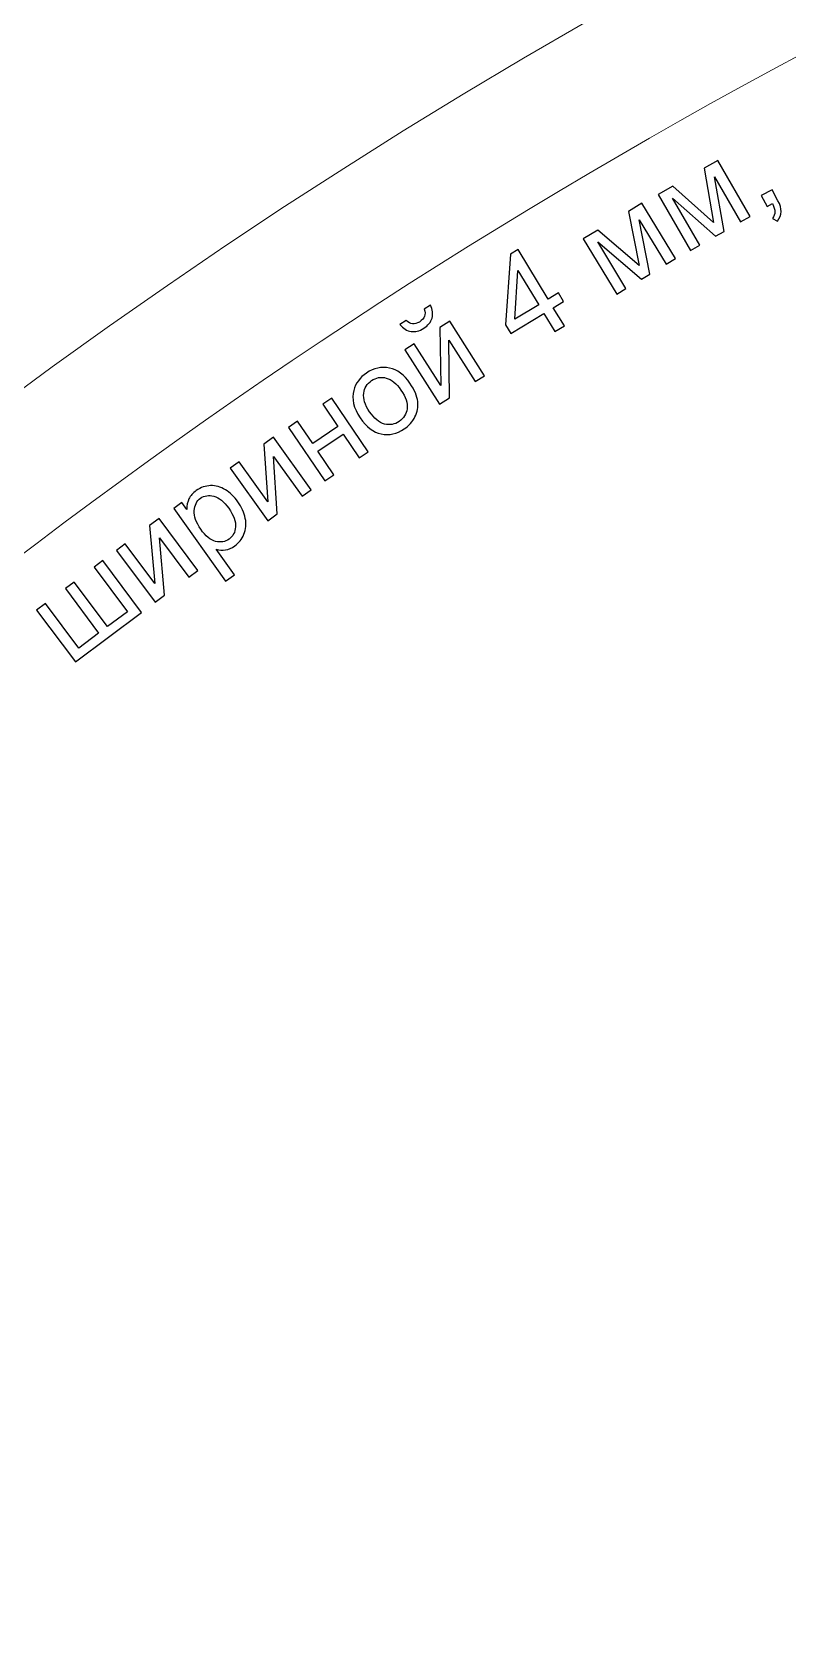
# Model space of a CAD drawing. Header units: millimetres. Extents: x -998 to 1016, y -1915 to 1914.
# Drawn here: x -41.9 to 9.5, y -408.1 to -299.3 of the extents above; entities that cross this region are included whole.
import ezdxf

# ---------------------------------------------------------------- set-up
doc = ezdxf.new("R2010")
doc.units = ezdxf.units.MM
doc.header["$MEASUREMENT"] = 0
doc.layers.add('layer 1', color=7, linetype='Continuous')

msp = doc.modelspace()

# ---------------------------------------------------------------- linework, layer by layer
at = {"layer": 'layer 1', "color": 2, "lineweight": 20}
msp.add_open_spline([(541.0289, -845.7791), (506.0139, -906.4269), (457.5044, -954.4159), (401.4943, -988.1859), (401.4943, -988.1859), (401.4943, -988.1859), (325.5827, -856.7031), (325.5827, -856.7031), (325.5827, -856.7031), (326.5393, -856.1508), (326.8671, -854.9277), (326.3148, -853.9711), (326.3148, -853.9711), (325.7625, -853.0144), (324.5393, -852.6867), (323.5827, -853.239), (323.5827, -853.239), (323.5827, -853.239), (323.5764, -853.2428), (323.5764, -853.2428), (323.5764, -853.2428), (323.5764, -853.2428), (309.7328, -861.2354), (309.7328, -861.2354), (309.7328, -861.2354), (309.7328, -861.2354), (309.7263, -861.239), (309.7263, -861.239), (309.7263, -861.239), (308.7697, -861.7913), (308.442, -863.0144), (308.9943, -863.9711), (308.9943, -863.9711), (309.5466, -864.9277), (310.7697, -865.2554), (311.7263, -864.7031), (311.7263, -864.7031), (311.7263, -864.7031), (387.6385, -996.1869), (387.6385, -996.1869), (387.6385, -996.1869), (269.0758, -1061.3496), (120.3368, -1064.7725), (-5.3812, -992.1892), (-5.3812, -992.1892), (-131.1347, -919.5854), (-202.5449, -789.009), (-205.3544, -653.7085), (-205.3544, -653.7085), (-205.3544, -653.7085), (-53.6041, -653.7085), (-53.6041, -653.7085), (-53.6041, -653.7085), (-53.6041, -654.8131), (-52.7087, -655.7085), (-51.6041, -655.7085), (-51.6041, -655.7085), (-50.4995, -655.7085), (-49.6041, -654.8131), (-49.6041, -653.7085), (-49.6041, -653.7085), (-49.6041, -653.7085), (-49.6042, -653.7011), (-49.6042, -653.7011), (-49.6042, -653.7011), (-49.6042, -653.7011), (-49.6042, -637.7159), (-49.6042, -637.7159), (-49.6042, -637.7159), (-49.6042, -637.7159), (-49.6041, -637.7085), (-49.6041, -637.7085), (-49.6041, -637.7085), (-49.6041, -636.6039), (-50.4995, -635.7085), (-51.6041, -635.7085), (-51.6041, -635.7085), (-52.7087, -635.7085), (-53.6041, -636.6039), (-53.6041, -637.7085), (-53.6041, -637.7085), (-53.6041, -637.7085), (-205.3504, -637.7085), (-205.3504, -637.7085), (-205.3504, -637.7085), (-204.0909, -572.3548), (-186.7861, -506.3915), (-151.7915, -445.779), (-151.7915, -445.779), (-42.6719, -256.7784), (197.391, -190.54), (387.64, -295.4566), (387.64, -295.4566), (387.64, -295.4566), (311.7265, -426.9426), (311.7265, -426.9426), (311.7265, -426.9426), (310.7699, -426.3903), (309.5467, -426.7181), (308.9944, -427.6747), (308.9944, -427.6747), (308.4421, -428.6314), (308.7699, -429.8544), (309.7265, -430.4067), (309.7265, -430.4067), (309.7265, -430.4067), (309.733, -430.4104), (309.733, -430.4104), (309.733, -430.4104), (309.733, -430.4104), (323.5766, -438.403), (323.5766, -438.403), (323.5766, -438.403), (323.5766, -438.403), (323.5829, -438.4067), (323.5829, -438.4067), (323.5829, -438.4067), (324.5396, -438.9591), (325.7626, -438.6313), (326.3149, -437.6747), (326.3149, -437.6747), (326.8672, -436.7181), (326.5395, -435.495), (325.5829, -434.9426), (325.5829, -434.9426), (325.5829, -434.9426), (401.4964, -303.4566), (401.4964, -303.4566), (401.4964, -303.4566), (587.4812, -415.7587), (650.1484, -656.7784), (541.0289, -845.7791)], degree=3, knots=[0, 0, 0, 0, 0.02941176, 0.02941176, 0.02941176, 0.02941176, 0.05882353, 0.05882353, 0.05882353, 0.05882353, 0.08823529, 0.08823529, 0.08823529, 0.08823529, 0.11764706, 0.11764706, 0.11764706, 0.11764706, 0.14705882, 0.14705882, 0.14705882, 0.14705882, 0.17647059, 0.17647059, 0.17647059, 0.17647059, 0.20588235, 0.20588235, 0.20588235, 0.20588235, 0.23529412, 0.23529412, 0.23529412, 0.23529412, 0.26470588, 0.26470588, 0.26470588, 0.26470588, 0.29411765, 0.29411765, 0.29411765, 0.29411765, 0.32352941, 0.32352941, 0.32352941, 0.32352941, 0.35294118, 0.35294118, 0.35294118, 0.35294118, 0.38235294, 0.38235294, 0.38235294, 0.38235294, 0.41176471, 0.41176471, 0.41176471, 0.41176471, 0.44117647, 0.44117647, 0.44117647, 0.44117647, 0.47058824, 0.47058824, 0.47058824, 0.47058824, 0.5, 0.5, 0.5, 0.5, 0.52941176, 0.52941176, 0.52941176, 0.52941176, 0.55882353, 0.55882353, 0.55882353, 0.55882353, 0.58823529, 0.58823529, 0.58823529, 0.58823529, 0.61764706, 0.61764706, 0.61764706, 0.61764706, 0.64705882, 0.64705882, 0.64705882, 0.64705882, 0.67647059, 0.67647059, 0.67647059, 0.67647059, 0.70588235, 0.70588235, 0.70588235, 0.70588235, 0.73529412, 0.73529412, 0.73529412, 0.73529412, 0.76470588, 0.76470588, 0.76470588, 0.76470588, 0.79411765, 0.79411765, 0.79411765, 0.79411765, 0.82352941, 0.82352941, 0.82352941, 0.82352941, 0.85294118, 0.85294118, 0.85294118, 0.85294118, 0.88235294, 0.88235294, 0.88235294, 0.88235294, 0.91176471, 0.91176471, 0.91176471, 0.91176471, 0.94117647, 0.94117647, 0.94117647, 0.94117647, 1, 1, 1, 1], dxfattribs=at)
at = {"layer": 'layer 1', "color": 250, "lineweight": 20}
msp.add_open_spline([(398.6881, -312.1391), (398.6881, -312.1391), (375.2033, -298.9976), (375.2033, -298.9976), (375.2033, -298.9976), (332.7998, -276.8805), (286.8235, -262.6925), (239.2336, -257.25), (239.2336, -257.25), (190.3815, -251.6633), (140.8007, -255.4058), (93.3137, -268.1412), (93.3137, -268.1412), (-7.1447, -295.0828), (-91.9851, -360.1912), (-143.9973, -450.279), (-143.9973, -450.279), (-170.3624, -495.9447), (-196.2282, -577.4173), (-192.2187, -635.9798), (-192.2187, -635.9798), (-191.8015, -642.074), (-191.8753, -650.2772), (-191.8737, -656.0236)], degree=3, knots=[0, 0, 0, 0, 0.14285714, 0.14285714, 0.14285714, 0.14285714, 0.28571429, 0.28571429, 0.28571429, 0.28571429, 0.42857143, 0.42857143, 0.42857143, 0.42857143, 0.57142857, 0.57142857, 0.57142857, 0.57142857, 0.71428571, 0.71428571, 0.71428571, 0.71428571, 1, 1, 1, 1], dxfattribs=at)
at = {"layer": 'layer 1', "color": 250}
for points, knots in [([(0.6812, -310.3559), (0.6812, -310.3559), (1.674, -309.7838), (1.674, -309.7838), (1.674, -309.7838), (1.674, -309.7838), (4.4359, -312.2508), (4.4359, -312.2508), (4.4359, -312.2508), (4.4359, -312.2508), (3.7941, -308.5622), (3.7941, -308.5622), (3.7941, -308.5622), (3.7941, -308.5622), (4.716, -308.0309), (4.716, -308.0309), (4.716, -308.0309), (4.716, -308.0309), (6.9099, -311.8383), (6.9099, -311.8383), (6.9099, -311.8383), (6.9099, -311.8383), (6.2643, -312.2103), (6.2643, -312.2103), (6.2643, -312.2103), (6.2643, -312.2103), (4.498, -309.1451), (4.498, -309.1451), (4.498, -309.1451), (4.498, -309.1451), (5.1431, -312.8563), (5.1431, -312.8563), (5.1431, -312.8563), (5.1431, -312.8563), (4.566, -313.1888), (4.566, -313.1888), (4.566, -313.1888), (4.566, -313.1888), (1.6551, -310.5878), (1.6551, -310.5878), (1.6551, -310.5878), (1.6551, -310.5878), (3.5059, -313.7997), (3.5059, -313.7997), (3.5059, -313.7997), (3.5059, -313.7997), (2.8751, -314.1632), (2.8751, -314.1632), (2.8751, -314.1632), (2.8751, -314.1632), (0.6812, -310.3559), (0.6812, -310.3559)], [0, 0, 0, 0, 0.07142857, 0.07142857, 0.07142857, 0.07142857, 0.14285714, 0.14285714, 0.14285714, 0.14285714, 0.21428571, 0.21428571, 0.21428571, 0.21428571, 0.28571429, 0.28571429, 0.28571429, 0.28571429, 0.35714286, 0.35714286, 0.35714286, 0.35714286, 0.42857143, 0.42857143, 0.42857143, 0.42857143, 0.5, 0.5, 0.5, 0.5, 0.57142857, 0.57142857, 0.57142857, 0.57142857, 0.64285714, 0.64285714, 0.64285714, 0.64285714, 0.71428571, 0.71428571, 0.71428571, 0.71428571, 0.78571429, 0.78571429, 0.78571429, 0.78571429, 0.85714286, 0.85714286, 0.85714286, 0.85714286, 1, 1, 1, 1]), ([(-4.4162, -313.3581), (-4.4162, -313.3581), (-3.436, -312.7647), (-3.436, -312.7647), (-3.436, -312.7647), (-3.436, -312.7647), (-0.6213, -315.1713), (-0.6213, -315.1713), (-0.6213, -315.1713), (-0.6213, -315.1713), (-1.3429, -311.4974), (-1.3429, -311.4974), (-1.3429, -311.4974), (-1.3429, -311.4974), (-0.4327, -310.9463), (-0.4327, -310.9463), (-0.4327, -310.9463), (-0.4327, -310.9463), (1.8431, -314.7053), (1.8431, -314.7053), (1.8431, -314.7053), (1.8431, -314.7053), (1.2058, -315.0912), (1.2058, -315.0912), (1.2058, -315.0912), (1.2058, -315.0912), (-0.6265, -312.0649), (-0.6265, -312.0649), (-0.6265, -312.0649), (-0.6265, -312.0649), (0.0988, -315.7613), (0.0988, -315.7613), (0.0988, -315.7613), (0.0988, -315.7613), (-0.4709, -316.1063), (-0.4709, -316.1063), (-0.4709, -316.1063), (-0.4709, -316.1063), (-3.4374, -313.5689), (-3.4374, -313.5689), (-3.4374, -313.5689), (-3.4374, -313.5689), (-1.5175, -316.7399), (-1.5175, -316.7399), (-1.5175, -316.7399), (-1.5175, -316.7399), (-2.1404, -317.117), (-2.1404, -317.117), (-2.1404, -317.117), (-2.1404, -317.117), (-4.4162, -313.3581), (-4.4162, -313.3581)], [0, 0, 0, 0, 0.07142857, 0.07142857, 0.07142857, 0.07142857, 0.14285714, 0.14285714, 0.14285714, 0.14285714, 0.21428571, 0.21428571, 0.21428571, 0.21428571, 0.28571429, 0.28571429, 0.28571429, 0.28571429, 0.35714286, 0.35714286, 0.35714286, 0.35714286, 0.42857143, 0.42857143, 0.42857143, 0.42857143, 0.5, 0.5, 0.5, 0.5, 0.57142857, 0.57142857, 0.57142857, 0.57142857, 0.64285714, 0.64285714, 0.64285714, 0.64285714, 0.71428571, 0.71428571, 0.71428571, 0.71428571, 0.78571429, 0.78571429, 0.78571429, 0.78571429, 0.85714286, 0.85714286, 0.85714286, 0.85714286, 1, 1, 1, 1]), ([(8.0645, -311.1712), (8.0645, -311.1712), (7.6627, -310.4259), (7.6627, -310.4259), (7.6627, -310.4259), (7.6627, -310.4259), (8.408, -310.0242), (8.408, -310.0242), (8.408, -310.0242), (8.408, -310.0242), (8.8098, -310.7695), (8.8098, -310.7695), (8.8098, -310.7695), (8.9578, -311.044), (9.0292, -311.2924), (9.0221, -311.5143), (9.0221, -311.5143), (9.0163, -311.7355), (8.9319, -311.9508), (8.7691, -312.1572), (8.7691, -312.1572), (8.7691, -312.1572), (8.4376, -311.9704), (8.4376, -311.9704), (8.4376, -311.9704), (8.5439, -311.8346), (8.5976, -311.6902), (8.5992, -311.5386), (8.5992, -311.5386), (8.6015, -311.3851), (8.5476, -311.1962), (8.4359, -310.971), (8.4359, -310.971), (8.4359, -310.971), (8.0645, -311.1712), (8.0645, -311.1712)], [0, 0, 0, 0, 0.1, 0.1, 0.1, 0.1, 0.2, 0.2, 0.2, 0.2, 0.3, 0.3, 0.3, 0.3, 0.4, 0.4, 0.4, 0.4, 0.5, 0.5, 0.5, 0.5, 0.6, 0.6, 0.6, 0.6, 0.7, 0.7, 0.7, 0.7, 0.8, 0.8, 0.8, 0.8, 1, 1, 1, 1]), ([(-6.341, -319.6604), (-6.341, -319.6604), (-7.0909, -318.4219), (-7.0909, -318.4219), (-7.0909, -318.4219), (-7.0909, -318.4219), (-9.3433, -319.7856), (-9.3433, -319.7856), (-9.3433, -319.7856), (-9.3433, -319.7856), (-9.6985, -319.1989), (-9.6985, -319.1989), (-9.6985, -319.1989), (-9.6985, -319.1989), (-9.3648, -314.4044), (-9.3648, -314.4044), (-9.3648, -314.4044), (-9.3648, -314.4044), (-8.8434, -314.0887), (-8.8434, -314.0887), (-8.8434, -314.0887), (-8.8434, -314.0887), (-6.8087, -317.4493), (-6.8087, -317.4493), (-6.8087, -317.4493), (-6.8087, -317.4493), (-6.1061, -317.024), (-6.1061, -317.024), (-6.1061, -317.024), (-6.1061, -317.024), (-5.7509, -317.6106), (-5.7509, -317.6106), (-5.7509, -317.6106), (-5.7509, -317.6106), (-6.4535, -318.036), (-6.4535, -318.036), (-6.4535, -318.036), (-6.4535, -318.036), (-5.7037, -319.2745), (-5.7037, -319.2745), (-5.7037, -319.2745), (-5.7037, -319.2745), (-6.341, -319.6604), (-6.341, -319.6604)], [0, 0, 0, 0, 0.08333333, 0.08333333, 0.08333333, 0.08333333, 0.16666667, 0.16666667, 0.16666667, 0.16666667, 0.25, 0.25, 0.25, 0.25, 0.33333333, 0.33333333, 0.33333333, 0.33333333, 0.41666667, 0.41666667, 0.41666667, 0.41666667, 0.5, 0.5, 0.5, 0.5, 0.58333333, 0.58333333, 0.58333333, 0.58333333, 0.66666667, 0.66666667, 0.66666667, 0.66666667, 0.75, 0.75, 0.75, 0.75, 0.83333333, 0.83333333, 0.83333333, 0.83333333, 1, 1, 1, 1]), ([(-7.4461, -317.8352), (-7.4461, -317.8352), (-8.8588, -315.5018), (-8.8588, -315.5018), (-8.8588, -315.5018), (-8.8588, -315.5018), (-9.072, -318.8196), (-9.072, -318.8196), (-9.072, -318.8196), (-9.072, -318.8196), (-7.4461, -317.8352), (-7.4461, -317.8352)], [0, 0, 0, 0, 0.25, 0.25, 0.25, 0.25, 0.5, 0.5, 0.5, 0.5, 1, 1, 1, 1]), ([(-15.2342, -318.1335), (-15.2342, -318.1335), (-14.8056, -317.8608), (-14.8056, -317.8608), (-14.8056, -317.8608), (-14.653, -318.1768), (-14.6163, -318.4712), (-14.6949, -318.742), (-14.6949, -318.742), (-14.7728, -319.014), (-14.9597, -319.2433), (-15.2562, -319.4319), (-15.2562, -319.4319), (-15.5538, -319.6212), (-15.842, -319.6942), (-16.1186, -319.651), (-16.1186, -319.651), (-16.3959, -319.6067), (-16.6471, -319.4486), (-16.8701, -319.1742), (-16.8701, -319.1742), (-16.8701, -319.1742), (-16.4415, -318.9015), (-16.4415, -318.9015), (-16.4415, -318.9015), (-16.3071, -319.0418), (-16.1651, -319.1204), (-16.0187, -319.1376), (-16.0187, -319.1376), (-15.8715, -319.156), (-15.7156, -319.112), (-15.5524, -319.0082), (-15.5524, -319.0082), (-15.3632, -318.8878), (-15.2445, -318.7588), (-15.1972, -318.6201), (-15.1972, -318.6201), (-15.1493, -318.4825), (-15.1611, -318.3194), (-15.2342, -318.1335)], [0, 0, 0, 0, 0.09090909, 0.09090909, 0.09090909, 0.09090909, 0.18181818, 0.18181818, 0.18181818, 0.18181818, 0.27272727, 0.27272727, 0.27272727, 0.27272727, 0.36363636, 0.36363636, 0.36363636, 0.36363636, 0.45454545, 0.45454545, 0.45454545, 0.45454545, 0.54545455, 0.54545455, 0.54545455, 0.54545455, 0.63636364, 0.63636364, 0.63636364, 0.63636364, 0.72727273, 0.72727273, 0.72727273, 0.72727273, 0.81818182, 0.81818182, 0.81818182, 0.81818182, 1, 1, 1, 1]), ([(-16.5334, -320.8866), (-16.5334, -320.8866), (-15.9047, -320.4867), (-15.9047, -320.4867), (-15.9047, -320.4867), (-15.9047, -320.4867), (-14.1059, -323.3144), (-14.1059, -323.3144), (-14.1059, -323.3144), (-14.1059, -323.3144), (-14.1581, -319.3755), (-14.1581, -319.3755), (-14.1581, -319.3755), (-14.1581, -319.3755), (-13.483, -318.9461), (-13.483, -318.9461), (-13.483, -318.9461), (-13.483, -318.9461), (-11.1244, -322.6537), (-11.1244, -322.6537), (-11.1244, -322.6537), (-11.1244, -322.6537), (-11.7531, -323.0536), (-11.7531, -323.0536), (-11.7531, -323.0536), (-11.7531, -323.0536), (-13.5406, -320.2438), (-13.5406, -320.2438), (-13.5406, -320.2438), (-13.5406, -320.2438), (-13.4974, -324.1632), (-13.4974, -324.1632), (-13.4974, -324.1632), (-13.4974, -324.1632), (-14.1748, -324.5942), (-14.1748, -324.5942), (-14.1748, -324.5942), (-14.1748, -324.5942), (-16.5334, -320.8866), (-16.5334, -320.8866)], [0, 0, 0, 0, 0.09090909, 0.09090909, 0.09090909, 0.09090909, 0.18181818, 0.18181818, 0.18181818, 0.18181818, 0.27272727, 0.27272727, 0.27272727, 0.27272727, 0.36363636, 0.36363636, 0.36363636, 0.36363636, 0.45454545, 0.45454545, 0.45454545, 0.45454545, 0.54545455, 0.54545455, 0.54545455, 0.54545455, 0.63636364, 0.63636364, 0.63636364, 0.63636364, 0.72727273, 0.72727273, 0.72727273, 0.72727273, 0.81818182, 0.81818182, 0.81818182, 0.81818182, 1, 1, 1, 1]), ([(-19.5678, -325.5219), (-20.0222, -324.8496), (-20.1717, -324.2252), (-20.0154, -323.6477), (-20.0154, -323.6477), (-19.885, -323.1677), (-19.5935, -322.7748), (-19.1435, -322.4706), (-19.1435, -322.4706), (-18.6443, -322.1332), (-18.1244, -322.0203), (-17.5852, -322.1327), (-17.5852, -322.1327), (-17.0479, -322.2448), (-16.5831, -322.5897), (-16.1935, -323.1661), (-16.1935, -323.1661), (-15.8774, -323.6337), (-15.6994, -324.0482), (-15.6587, -324.4108), (-15.6587, -324.4108), (-15.6181, -324.7733), (-15.682, -325.1198), (-15.8505, -325.4499), (-15.8505, -325.4499), (-16.0179, -325.7794), (-16.2616, -326.0514), (-16.5784, -326.2656), (-16.5784, -326.2656), (-17.0881, -326.6101), (-17.6094, -326.7258), (-18.1444, -326.6122), (-18.1444, -326.6122), (-18.6794, -326.4986), (-19.1537, -326.1344), (-19.5678, -325.5219)], [0, 0, 0, 0, 0.1, 0.1, 0.1, 0.1, 0.2, 0.2, 0.2, 0.2, 0.3, 0.3, 0.3, 0.3, 0.4, 0.4, 0.4, 0.4, 0.5, 0.5, 0.5, 0.5, 0.6, 0.6, 0.6, 0.6, 0.7, 0.7, 0.7, 0.7, 0.8, 0.8, 0.8, 0.8, 1, 1, 1, 1]), ([(-18.9357, -325.0963), (-18.6212, -325.5616), (-18.284, -325.8412), (-17.9249, -325.934), (-17.9249, -325.934), (-17.5638, -326.0272), (-17.2296, -325.9699), (-16.9198, -325.7605), (-16.9198, -325.7605), (-16.6135, -325.5535), (-16.4368, -325.2654), (-16.3895, -324.8945), (-16.3895, -324.8945), (-16.3434, -324.5244), (-16.4811, -324.1014), (-16.8027, -323.6256), (-16.8027, -323.6256), (-17.1061, -323.1766), (-17.439, -322.906), (-17.7992, -322.8139), (-17.7992, -322.8139), (-18.1603, -322.7208), (-18.4934, -322.7773), (-18.7974, -322.9827), (-18.7974, -322.9827), (-19.1071, -323.1921), (-19.2857, -323.4797), (-19.3347, -323.8484), (-19.3347, -323.8484), (-19.3824, -324.2162), (-19.2494, -324.6322), (-18.9357, -325.0963)], [0, 0, 0, 0, 0.11111111, 0.11111111, 0.11111111, 0.11111111, 0.22222222, 0.22222222, 0.22222222, 0.22222222, 0.33333333, 0.33333333, 0.33333333, 0.33333333, 0.44444444, 0.44444444, 0.44444444, 0.44444444, 0.55555556, 0.55555556, 0.55555556, 0.55555556, 0.66666667, 0.66666667, 0.66666667, 0.66666667, 0.77777778, 0.77777778, 0.77777778, 0.77777778, 1, 1, 1, 1]), ([(-24.4399, -326.163), (-24.4399, -326.163), (-23.8226, -325.7458), (-23.8226, -325.7458), (-23.8226, -325.7458), (-23.8226, -325.7458), (-22.7985, -327.2609), (-22.7985, -327.2609), (-22.7985, -327.2609), (-22.7985, -327.2609), (-21.087, -326.1041), (-21.087, -326.1041), (-21.087, -326.1041), (-21.087, -326.1041), (-22.1111, -324.5889), (-22.1111, -324.5889), (-22.1111, -324.5889), (-22.1111, -324.5889), (-21.4938, -324.1716), (-21.4938, -324.1716), (-21.4938, -324.1716), (-21.4938, -324.1716), (-19.033, -327.8122), (-19.033, -327.8122), (-19.033, -327.8122), (-19.033, -327.8122), (-19.6503, -328.2295), (-19.6503, -328.2295), (-19.6503, -328.2295), (-19.6503, -328.2295), (-20.7408, -326.6161), (-20.7408, -326.6161), (-20.7408, -326.6161), (-20.7408, -326.6161), (-22.4523, -327.773), (-22.4523, -327.773), (-22.4523, -327.773), (-22.4523, -327.773), (-21.3618, -329.3863), (-21.3618, -329.3863), (-21.3618, -329.3863), (-21.3618, -329.3863), (-21.9791, -329.8036), (-21.9791, -329.8036), (-21.9791, -329.8036), (-21.9791, -329.8036), (-24.4399, -326.163), (-24.4399, -326.163)], [0, 0, 0, 0, 0.07692308, 0.07692308, 0.07692308, 0.07692308, 0.15384615, 0.15384615, 0.15384615, 0.15384615, 0.23076923, 0.23076923, 0.23076923, 0.23076923, 0.30769231, 0.30769231, 0.30769231, 0.30769231, 0.38461538, 0.38461538, 0.38461538, 0.38461538, 0.46153846, 0.46153846, 0.46153846, 0.46153846, 0.53846154, 0.53846154, 0.53846154, 0.53846154, 0.61538462, 0.61538462, 0.61538462, 0.61538462, 0.69230769, 0.69230769, 0.69230769, 0.69230769, 0.76923077, 0.76923077, 0.76923077, 0.76923077, 0.84615385, 0.84615385, 0.84615385, 0.84615385, 1, 1, 1, 1]), ([(-28.4087, -328.9322), (-28.4087, -328.9322), (-27.802, -328.4997), (-27.802, -328.4997), (-27.802, -328.4997), (-27.802, -328.4997), (-25.8565, -331.2286), (-25.8565, -331.2286), (-25.8565, -331.2286), (-25.8565, -331.2286), (-26.1164, -327.298), (-26.1164, -327.298), (-26.1164, -327.298), (-26.1164, -327.298), (-25.4649, -326.8335), (-25.4649, -326.8335), (-25.4649, -326.8335), (-25.4649, -326.8335), (-22.9141, -330.4115), (-22.9141, -330.4115), (-22.9141, -330.4115), (-22.9141, -330.4115), (-23.5208, -330.8441), (-23.5208, -330.8441), (-23.5208, -330.8441), (-23.5208, -330.8441), (-25.454, -328.1324), (-25.454, -328.1324), (-25.454, -328.1324), (-25.454, -328.1324), (-25.2041, -332.0441), (-25.2041, -332.0441), (-25.2041, -332.0441), (-25.2041, -332.0441), (-25.8579, -332.5102), (-25.8579, -332.5102), (-25.8579, -332.5102), (-25.8579, -332.5102), (-28.4087, -328.9322), (-28.4087, -328.9322)], [0, 0, 0, 0, 0.09090909, 0.09090909, 0.09090909, 0.09090909, 0.18181818, 0.18181818, 0.18181818, 0.18181818, 0.27272727, 0.27272727, 0.27272727, 0.27272727, 0.36363636, 0.36363636, 0.36363636, 0.36363636, 0.45454545, 0.45454545, 0.45454545, 0.45454545, 0.54545455, 0.54545455, 0.54545455, 0.54545455, 0.63636364, 0.63636364, 0.63636364, 0.63636364, 0.72727273, 0.72727273, 0.72727273, 0.72727273, 0.81818182, 0.81818182, 0.81818182, 0.81818182, 1, 1, 1, 1]), ([(-28.7141, -336.6157), (-28.7141, -336.6157), (-32.243, -331.6657), (-32.243, -331.6657), (-32.243, -331.6657), (-32.243, -331.6657), (-31.6915, -331.2725), (-31.6915, -331.2725), (-31.6915, -331.2725), (-31.6915, -331.2725), (-31.3565, -331.7424), (-31.3565, -331.7424), (-31.3565, -331.7424), (-31.3561, -331.4683), (-31.3065, -331.2268), (-31.2069, -331.0189), (-31.2069, -331.0189), (-31.1084, -330.8117), (-30.9425, -330.624), (-30.7092, -330.4577), (-30.7092, -330.4577), (-30.4036, -330.2399), (-30.079, -330.1263), (-29.7335, -330.1174), (-29.7335, -330.1174), (-29.3889, -330.1074), (-29.055, -330.2039), (-28.7323, -330.4036), (-28.7323, -330.4036), (-28.41, -330.6054), (-28.1274, -330.8753), (-27.8842, -331.2165), (-27.8842, -331.2165), (-27.6244, -331.5808), (-27.4557, -331.9561), (-27.3778, -332.3425), (-27.3778, -332.3425), (-27.3007, -332.7277), (-27.3317, -333.0878), (-27.4707, -333.4226), (-27.4707, -333.4226), (-27.6095, -333.7555), (-27.817, -334.0212), (-28.0927, -334.2177), (-28.0927, -334.2177), (-28.2949, -334.3619), (-28.5068, -334.4489), (-28.7271, -334.4777), (-28.7271, -334.4777), (-28.9486, -334.5074), (-29.1558, -334.4938), (-29.3517, -334.4378), (-29.3517, -334.4378), (-29.3517, -334.4378), (-28.1074, -336.1831), (-28.1074, -336.1831), (-28.1074, -336.1831), (-28.1074, -336.1831), (-28.7141, -336.6157), (-28.7141, -336.6157)], [0, 0, 0, 0, 0.0625, 0.0625, 0.0625, 0.0625, 0.125, 0.125, 0.125, 0.125, 0.1875, 0.1875, 0.1875, 0.1875, 0.25, 0.25, 0.25, 0.25, 0.3125, 0.3125, 0.3125, 0.3125, 0.375, 0.375, 0.375, 0.375, 0.4375, 0.4375, 0.4375, 0.4375, 0.5, 0.5, 0.5, 0.5, 0.5625, 0.5625, 0.5625, 0.5625, 0.625, 0.625, 0.625, 0.625, 0.6875, 0.6875, 0.6875, 0.6875, 0.75, 0.75, 0.75, 0.75, 0.8125, 0.8125, 0.8125, 0.8125, 0.875, 0.875, 0.875, 0.875, 1, 1, 1, 1]), ([(-30.4006, -333.0834), (-30.0737, -333.5418), (-29.739, -333.8144), (-29.3976, -333.902), (-29.3976, -333.902), (-29.0549, -333.9888), (-28.7511, -333.9385), (-28.4868, -333.75), (-28.4868, -333.75), (-28.2179, -333.5584), (-28.0692, -333.2808), (-28.0407, -332.9173), (-28.0407, -332.9173), (-28.011, -332.553), (-28.1663, -332.1334), (-28.5062, -331.6566), (-28.5062, -331.6566), (-28.8306, -331.2016), (-29.1662, -330.9278), (-29.5148, -330.835), (-29.5148, -330.835), (-29.8635, -330.7421), (-30.1667, -330.7885), (-30.4263, -330.9737), (-30.4263, -330.9737), (-30.6837, -331.1572), (-30.8253, -331.4399), (-30.8517, -331.821), (-30.8517, -331.821), (-30.8784, -332.204), (-30.7282, -332.6238), (-30.4006, -333.0834)], [0, 0, 0, 0, 0.11111111, 0.11111111, 0.11111111, 0.11111111, 0.22222222, 0.22222222, 0.22222222, 0.22222222, 0.33333333, 0.33333333, 0.33333333, 0.33333333, 0.44444444, 0.44444444, 0.44444444, 0.44444444, 0.55555556, 0.55555556, 0.55555556, 0.55555556, 0.66666667, 0.66666667, 0.66666667, 0.66666667, 0.77777778, 0.77777778, 0.77777778, 0.77777778, 1, 1, 1, 1]), ([(-36.1354, -334.5218), (-36.1354, -334.5218), (-35.5385, -334.0759), (-35.5385, -334.0759), (-35.5385, -334.0759), (-35.5385, -334.0759), (-33.5326, -336.7607), (-33.5326, -336.7607), (-33.5326, -336.7607), (-33.5326, -336.7607), (-33.8802, -332.8369), (-33.8802, -332.8369), (-33.8802, -332.8369), (-33.8802, -332.8369), (-33.2392, -332.358), (-33.2392, -332.358), (-33.2392, -332.358), (-33.2392, -332.358), (-30.6091, -335.8782), (-30.6091, -335.8782), (-30.6091, -335.8782), (-30.6091, -335.8782), (-31.206, -336.3241), (-31.206, -336.3241), (-31.206, -336.3241), (-31.206, -336.3241), (-33.1993, -333.6563), (-33.1993, -333.6563), (-33.1993, -333.6563), (-33.1993, -333.6563), (-32.8621, -337.5615), (-32.8621, -337.5615), (-32.8621, -337.5615), (-32.8621, -337.5615), (-33.5053, -338.042), (-33.5053, -338.042), (-33.5053, -338.042), (-33.5053, -338.042), (-36.1354, -334.5218), (-36.1354, -334.5218)], [0, 0, 0, 0, 0.09090909, 0.09090909, 0.09090909, 0.09090909, 0.18181818, 0.18181818, 0.18181818, 0.18181818, 0.27272727, 0.27272727, 0.27272727, 0.27272727, 0.36363636, 0.36363636, 0.36363636, 0.36363636, 0.45454545, 0.45454545, 0.45454545, 0.45454545, 0.54545455, 0.54545455, 0.54545455, 0.54545455, 0.63636364, 0.63636364, 0.63636364, 0.63636364, 0.72727273, 0.72727273, 0.72727273, 0.72727273, 0.81818182, 0.81818182, 0.81818182, 0.81818182, 1, 1, 1, 1]), ([(-41.556, -338.5717), (-41.556, -338.5717), (-40.9591, -338.1258), (-40.9591, -338.1258), (-40.9591, -338.1258), (-40.9591, -338.1258), (-38.6989, -341.1508), (-38.6989, -341.1508), (-38.6989, -341.1508), (-38.6989, -341.1508), (-37.3424, -340.1373), (-37.3424, -340.1373), (-37.3424, -340.1373), (-37.3424, -340.1373), (-39.6026, -337.1123), (-39.6026, -337.1123), (-39.6026, -337.1123), (-39.6026, -337.1123), (-39.0057, -336.6663), (-39.0057, -336.6663), (-39.0057, -336.6663), (-39.0057, -336.6663), (-36.7455, -339.6914), (-36.7455, -339.6914), (-36.7455, -339.6914), (-36.7455, -339.6914), (-35.389, -338.6779), (-35.389, -338.6779), (-35.389, -338.6779), (-35.389, -338.6779), (-37.6492, -335.6528), (-37.6492, -335.6528), (-37.6492, -335.6528), (-37.6492, -335.6528), (-37.0523, -335.2069), (-37.0523, -335.2069), (-37.0523, -335.2069), (-37.0523, -335.2069), (-34.4222, -338.7271), (-34.4222, -338.7271), (-34.4222, -338.7271), (-34.4222, -338.7271), (-38.9259, -342.0919), (-38.9259, -342.0919), (-38.9259, -342.0919), (-38.9259, -342.0919), (-41.556, -338.5717), (-41.556, -338.5717)], [0, 0, 0, 0, 0.07692308, 0.07692308, 0.07692308, 0.07692308, 0.15384615, 0.15384615, 0.15384615, 0.15384615, 0.23076923, 0.23076923, 0.23076923, 0.23076923, 0.30769231, 0.30769231, 0.30769231, 0.30769231, 0.38461538, 0.38461538, 0.38461538, 0.38461538, 0.46153846, 0.46153846, 0.46153846, 0.46153846, 0.53846154, 0.53846154, 0.53846154, 0.53846154, 0.61538462, 0.61538462, 0.61538462, 0.61538462, 0.69230769, 0.69230769, 0.69230769, 0.69230769, 0.76923077, 0.76923077, 0.76923077, 0.76923077, 0.84615385, 0.84615385, 0.84615385, 0.84615385, 1, 1, 1, 1])]:
    msp.add_open_spline(points, degree=3, knots=knots, dxfattribs=at)

doc.saveas('drawing.dxf')
